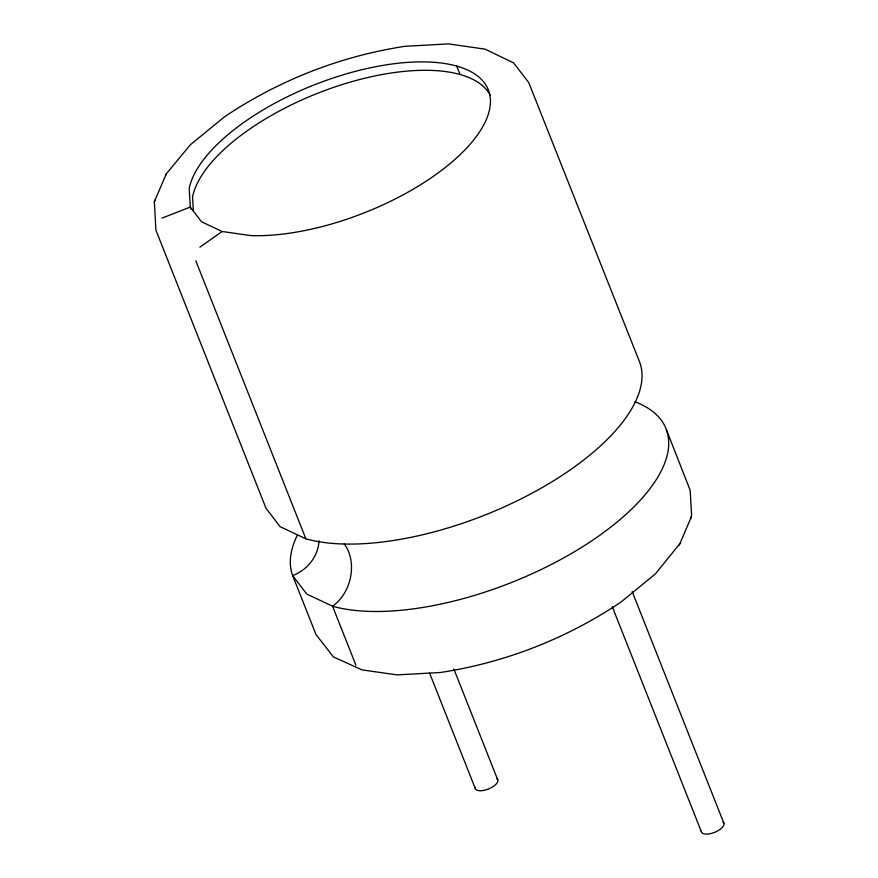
<?xml version="1.0" encoding="UTF-8"?>
<svg xmlns="http://www.w3.org/2000/svg" width="878" height="878" viewBox="0 0 878 878"><rect width="100%" height="100%" fill="white"/><g stroke="black" fill="none" stroke-linecap="round" stroke-linejoin="round"><path stroke-width="1.32" d="M154.341 201.72L155.922 230.212L265.99 508.219L280.049 526.635L305.884 538.829A200.612 86.044 -21.6 0 0 529.895 494.336A200.612 86.044 -21.6 0 0 639.678 362.208L528.775 82.631L513.608 62.909L485.183 49.168L448.603 43.9L405.252 46.282C340.576 56.049 278.458 80.458 224.23 117.015L190.285 144.837L166.348 173.756L154.341 201.72L155.011 200.129M690.613 518.657L691.59 515.386L690.174 490.286L666.358 429.605M165.744 175.172L166.348 173.756M297.225 535.448A200.612 86.044 -21.6 0 0 292.67 575.617L316.025 634.585L333.41 656.909L361.988 669.881L397.032 674.886L440.372 672.504C505.059 662.736 567.166 638.328 621.394 601.77L655.339 573.96L679.89 543.614M679.287 545.04L691.282 517.076M199.888 247.168L222.123 231.496L250.735 235.589A160.136 68.693 -21.6 0 0 475.207 138.022A160.136 68.693 -21.6 0 0 380.953 65.718A160.136 68.693 -21.6 0 0 189.22 188.386L190.274 207.065L191.228 209.469M162.013 218.106L190.274 207.065L201.501 221.761L222.123 231.496M456.736 66.07L460.072 74.498M632.204 591.64L723.878 823.191M612.295 606.764L701.456 831.96M453.893 669.102L497.727 779.829M429.452 672.767L475.305 788.587M195.816 260.821L305.884 538.829M355.919 665.195L332.564 606.226A40.125 31.575 -74.3 0 0 344.165 543.789M193.325 210.424L192.556 196.815A160.136 68.693 -21.6 0 1 334.496 87.076A160.136 68.693 -21.6 0 1 490.352 95.417M723.033 822.093A12.04 5.158 -21.6 0 1 714.451 832.421A12.04 5.158 -21.6 0 1 701.379 830.555M496.882 778.72A12.04 5.158 -21.6 0 1 488.3 789.059A12.04 5.158 -21.6 0 1 475.228 787.182M634.926 401.773A200.612 86.044 -21.6 0 1 593.122 539.893A200.612 86.044 -21.6 0 1 332.564 606.226L306.729 594.033L292.67 575.617A40.125 36.239 -20.2 0 0 318.988 540.639"/></g></svg>
